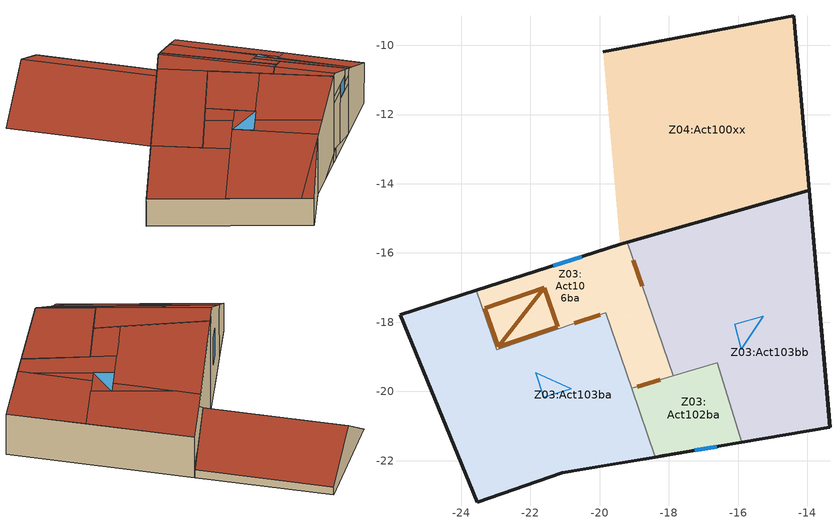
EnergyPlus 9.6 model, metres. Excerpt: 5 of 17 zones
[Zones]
Z04:Act100xx
 floor to Z01:Act105aa (internal floor 35cm): -13.95,-14.18 -19.41,-15.75 -19.9,-10.19 -14.39,-9.15 z11.47
 wall outside (external wall 30cm): -13.95,-14.18 -14.39,-9.15 z11.47:11.76; -14.39,-9.15,11.47 -19.9,-10.19,11.47 -17.14,-9.67,12.86 -14.39,-9.15,11.76
 wall to Z03:Act103bb (partition 24cm_Rev): -19.21,-15.69,11.47 -13.95,-14.18,11.47 -13.95,-14.18,11.76 -16.68,-14.97,12.86 -19.21,-15.69,11.57
 wall to Z03:Act106ba (partition 24cm_Rev): -19.41,-15.75,11.47 -19.21,-15.69,11.47 -19.21,-15.69,11.57
 roof outside (isolated pitched roof 15cm): -19.9,-10.19,11.47 -19.41,-15.75,11.47 -16.68,-14.97,12.86 -17.14,-9.67,12.86; -13.95,-14.18,11.76 -14.39,-9.15,11.76 -17.14,-9.67,12.86 -16.68,-14.97,12.86
Z03:Act103bb
 floor to Z01:Act106aa (internal floor 35cm_Reversed_Rev): -17.33,-17.28 -18.54,-17.63 -19.18,-15.79 -17.87,-15.41 z11.47
 floor to Z01:Act105aa (internal floor 35cm_Reversed_Rev): -13.94,-14.29 -19.18,-15.79 -19.21,-15.69 -13.95,-14.18 z11.47
 floor to Z01:Act102aa (internal floor 35cm_Reversed_Rev): -13.76,-16.26 -17.33,-17.28 -17.87,-15.41 -13.94,-14.29 z11.47
 floor to Z01:Act103aa (internal floor 35cm_Reversed_Rev): -16.6,-19.16 -17.88,-19.55 -18.54,-17.63 -17.18,-17.24 z11.47; -13.35,-21.04 -15.9,-21.47 -17.18,-17.24 -13.76,-16.26 z11.47
 wall outside (external wall 45cm): -13.95,-14.18,11.76 -16.68,-14.97,12.86 -15.35,-14.59,13.54 -13.95,-14.18,13.01; -15.35,-14.59,13.54 -19.21,-15.69,11.57 -19.21,-15.69,14.99
 wall outside (external wall 70cm): -15.9,-21.47,11.47 -13.35,-21.04,11.47 -13.35,-21.04,13.01 -15.9,-21.47,13.96
 wall outside (external wall 50cm): -13.35,-21.04 -13.95,-14.18 z11.47:13.01
 wall to Z03:Act106ba (partition 12cm): -19.21,-15.69,11.47 -17.88,-19.55,11.47 -17.88,-19.55,14.63 -19.21,-15.69,14.99
 wall to Z03:Act102ba (partition 12cm): -17.88,-19.55,11.47 -16.6,-19.16,11.47 -16.6,-19.16,14.14 -17.88,-19.55,14.63; -16.6,-19.16,11.47 -15.9,-21.47,11.47 -15.9,-21.47,13.96 -16.6,-19.16,14.14
 door inside (Project internal door): -19.03,-16.21 -18.77,-16.97 z11.82:13.92
 roof outside (isolated pitched roof 15cm): -15.27,-17.82,13.61 -15.82,-15.67,13.74 -15.62,-17.92,13.74; -13.6,-18.13,13.01 -13.95,-14.18,13.01 -15.9,-14.74,13.74 -15.82,-15.67,13.74 -15.08,-18.55,13.57; -13.35,-21.04,13.01 -13.6,-18.13,13.01 -15.56,-18.68,13.74 -15.32,-21.37,13.74; -15.36,-20.93,13.74 -15.56,-18.68,13.74 -15.91,-18.78,13.88; -16.6,-19.16,14.14 -16.87,-18.27,14.21 -18.19,-18.64,14.71 -17.88,-19.55,14.63; -15.32,-21.37,13.74 -15.36,-20.93,13.74 -16.1,-18.05,13.92 -16.87,-18.27,14.21 -15.9,-21.47,13.96; -15.62,-17.92,13.74 -15.9,-14.74,13.74 -19.21,-15.69,14.99 -18.19,-18.64,14.71; -15.08,-18.55,13.57 -15.27,-17.82,13.61 -16.1,-18.05,13.92 -15.91,-18.78,13.88
 skylight x2 (Project roof glazing - 1002): -15.91,-18.78,13.88 -15.27,-17.83,13.61 -16.09,-18.06,13.92
Z03:Act106ba
 floor to Z01:Act106aa (internal floor 35cm_Reversed_Rev): -18.54,-17.63 -19.23,-17.83 -19.4,-15.85 -19.18,-15.79 z11.47; -19.23,-17.83 -19.31,-17.85 -19.97,-15.93 -19.41,-15.75 z11.47
 floor to Z01:Act105aa (internal floor 35cm_Reversed_Rev): -19.18,-15.79 -19.4,-15.85 -19.41,-15.75 -19.21,-15.69 z11.47
 floor to Z01:Act104aa (internal floor 35cm_Reversed_Rev): -18.64,-19.78 -19.08,-19.91 -19.79,-17.86 -19.3,-17.86 z11.47; -20.4,-17.86 -21.21,-18.13 -21.3,-17.86 z11.47; -20.22,-17.86 -22.92,-18.77 -22.93,-18.72 -20.4,-17.86 z11.47; -22.92,-18.77 -22.97,-18.79 -23.29,-17.86 -23.23,-17.86 z11.47; -23.23,-17.86 -23.29,-17.86 -23.38,-17.61 -23.32,-17.59 z11.47; -21.6,-17.01 -23.38,-17.61 -23.56,-17.08 -21.77,-16.5 z11.47; -19.83,-17.73 -20.22,-17.86 -21.3,-17.86 -21.77,-16.5 -20.41,-16.07 z11.47; -19.3,-17.86 -19.79,-17.86 -20.41,-16.07 -19.97,-15.93 z11.47; -21.21,-18.13 -22.93,-18.72 -23.32,-17.59 -21.6,-17.01 z11.47
 floor to Z01:Act103aa (internal floor 35cm_Reversed_Rev): -17.88,-19.55 -18.64,-19.78 -19.31,-17.85 -18.54,-17.63 z11.47
 wall outside (external wall 45cm): -19.41,-15.75,11.47 -23.56,-17.08,11.47 -23.56,-17.08,13.52 -19.81,-15.88,15.22 -19.41,-15.75,15.07; -19.21,-15.69,11.57 -19.41,-15.75,11.47 -19.41,-15.75,15.07 -19.21,-15.69,14.99
 wall to Z03:Act102ba (partition 12cm_Rev): -19.08,-19.91,11.47 -17.88,-19.55,11.47 -17.88,-19.55,14.63 -18.79,-19.83,14.97 -19.08,-19.91,14.84
 wall to Z03:Act103ba (partition 12cm): -23.56,-17.08,11.47 -22.97,-18.79,11.47 -22.97,-18.79,13.47 -23.56,-17.08,13.52; -22.97,-18.79,11.47 -19.83,-17.73,11.47 -19.83,-17.73,14.9 -22.97,-18.79,13.47; -19.83,-17.73,11.47 -19.08,-19.91,11.47 -19.08,-19.91,14.84 -19.83,-17.73,14.9
 window (Project external glazing - 1001): -20.52,-16.1 -21.35,-16.37 z12.67:13.69
 door inside (IRTSurface): -21.21,-18.13 -22.93,-18.71 -21.6,-17.01 z11.47; -22.93,-18.71 -23.32,-17.59 -21.6,-17.01 z11.47
 door inside (Project internal door_Rev): -18.92,-19.87 -18.25,-19.66 z11.82:13.92
 door inside (Project internal door): -20.74,-18.04 -19.98,-17.78 z11.82:13.92
 roof outside (isolated pitched roof 15cm): -23.56,-17.08,13.52 -22.97,-18.79,13.47 -19.83,-17.73,14.9 -20.41,-16.07,14.95; -20.41,-16.07,14.95 -19.08,-19.91,14.84 -18.79,-19.83,14.97 -19.81,-15.88,15.22; -17.88,-19.55,14.63 -19.21,-15.69,14.99 -19.81,-15.88,15.22 -18.79,-19.83,14.97
Z03:Act102ba
 floor to Z01:Act104aa (internal floor 35cm_Reversed_Rev): -17.94,-21.82 -18.39,-21.9 -19.08,-19.91 -18.64,-19.78 z11.47
 floor to Z01:Act103aa (internal floor 35cm_Reversed_Rev): -15.9,-21.47 -17.94,-21.82 -18.64,-19.78 -16.6,-19.16 z11.47
 wall outside (external wall 70cm): -16.58,-21.59 -15.9,-21.47 z13.43:13.72; -18.39,-21.9 -17.3,-21.71 z13.72:14.01; -17.3,-21.71 -16.58,-21.59 z13.43:14.01; -17.3,-21.71,11.74 -15.91,-21.47,11.47 -15.9,-21.47,13.43 -17.3,-21.71,13.43; -18.39,-21.9,11.84 -18.12,-21.85,11.91 -18.39,-21.9,11.96; -18.39,-21.9,11.96 -17.3,-21.71,11.74 -17.3,-21.71,13.72 -18.39,-21.9,13.72; -18.39,-21.9,14.01 -16.58,-21.59,14.01 -16.58,-21.59,14.21 -18.27,-21.88,14.84 -18.39,-21.9,14.79; -16.58,-21.59,13.72 -15.9,-21.47,13.72 -15.9,-21.47,13.96 -16.58,-21.59,14.21
 wall to Z02:Act107aa (partition 70cm_Rev): -18.09,-21.84,11.47 -15.91,-21.47,11.47 -18.09,-21.84,11.9
 wall to Z02:Act106ab (partition 70cm_Rev): -18.39,-21.9,11.47 -18.09,-21.84,11.47 -18.09,-21.84,11.9 -18.12,-21.85,11.91 -18.39,-21.9,11.84
 wall to Z03:Act103ba (partition 12cm): -19.08,-19.91,11.47 -18.39,-21.9,11.47 -18.39,-21.9,14.79 -19.08,-19.91,14.84
 window (Project external glazing - 1001): -17.26,-21.7 -16.62,-21.59 z13.47:13.97
 roof outside (isolated pitched roof 15cm): -15.9,-21.47,13.96 -16.6,-19.16,14.14 -18.79,-19.83,14.97 -18.27,-21.88,14.84; -19.08,-19.91,14.84 -18.39,-21.9,14.79 -18.27,-21.88,14.84 -18.79,-19.83,14.97
Z03:Act103ba
 floor to Z01:Act104aa (internal floor 35cm_Reversed_Rev): -21.08,-22.35 -23.53,-23.2 -23.7,-22.8 z11.47; -18.39,-21.9 -21.71,-22.46 -22.97,-18.79 -19.83,-17.73 z11.47; -21.71,-22.46 -23.7,-22.8 -25.77,-17.78 -23.56,-17.08 z11.47
 wall outside (external wall 45cm): -23.56,-17.08,11.47 -25.77,-17.78,11.47 -25.77,-17.78,12.52 -23.56,-17.08,13.52
 wall outside (external wall 60cm): -25.77,-17.78 -23.53,-23.2 z11.47:12.52
 wall outside (external wall 70cm): -23.53,-23.2,11.47 -21.08,-22.35,11.47 -21.08,-22.35,13.64 -23.53,-23.2,12.52; -21.08,-22.35,11.47 -19.81,-22.14,11.47 -18.39,-21.9,11.84 -18.39,-21.9,14.79 -21.08,-22.35,13.64
 wall to Z02:Act106ab (partition 70cm_Rev): -19.81,-22.14,11.47 -18.39,-21.9,11.47 -18.39,-21.9,11.84
 roof outside (isolated pitched roof 15cm): -21.62,-20.17,13.79 -20.92,-22.33,13.71 -20.29,-22.22,13.98 -21.19,-20.04,13.98; -23.7,-22.8,12.52 -23.53,-23.2,12.52 -21.08,-22.35,13.64; -24.72,-20.34,12.52 -23.7,-22.8,12.52 -20.92,-22.33,13.71 -21.85,-19.46,13.81; -22.97,-18.79,13.47 -22.65,-19.71,13.45 -21.48,-19.35,13.98 -21.86,-18.42,13.98; -25.77,-17.78,12.52 -24.72,-20.34,12.52 -22.65,-19.71,13.45 -23.56,-17.08,13.52; -21.86,-18.42,13.98 -21.48,-19.35,13.98 -21.05,-19.22,14.17 -21.37,-18.25,14.2; -21.37,-18.25,14.2 -20.83,-19.93,14.14 -19.24,-19.44,14.86 -19.83,-17.73,14.9; -21.19,-20.04,13.98 -20.29,-22.22,13.98 -18.39,-21.9,14.79 -19.24,-19.44,14.86; -21.85,-19.46,13.81 -21.62,-20.17,13.79 -20.83,-19.93,14.14 -21.05,-19.22,14.17
 skylight x2 (Project roof glazing - 1002): -21.84,-19.46,13.81 -21.62,-20.17,13.79 -20.83,-19.92,14.14
[Building]
Building: North Axis=0; Terrain=Suburbs; Loads Convergence Tolerance Value=0.04; Temperature Convergence Tolerance Value=0.4; Solar Distribution=FullExterior; Maximum Number of Warmup Days=25; Minimum Number of Warmup Days=6
[Site:Location]
Untitled (01-01:31-12)  (01-01:31-12): Latitude=45.22; Longitude=7.65; Time Zone=1; Elevation=287
[SizingPeriod:DesignDay] Day of Month=15; Humidity Condition Type=WetBulb; Barometric Pressure=97924.4; Wind Direction=0; Rain Indicator=No; Snow Indicator=No
Name | Month | Day Type | Maximum DryBulb Temperature | Daily DryBulb Temperature Range | Wetbulb or DewPoint at Maximum DryBulb | Wind Speed | Daylight Saving Time Indicator | Solar Model Indicator | Sky Clearness
Summer Design Day in Untitled (01-01:31-12) Jul | 7 | SummerDesignDay | 32.1 | 11 | 22.8 | 0 | Yes | ASHRAEClearSky | 0.98
Summer Design Day in Untitled (01-01:31-12) Aug | 8 | SummerDesignDay | 32.8 | 11.5 | 23.5 | 0 | Yes | ASHRAEClearSky | 0.98
Summer Design Day in Untitled (01-01:31-12) Sep | 9 | SummerDesignDay | 29 | 11.5 | 20.2 | 0 | Yes | ASHRAEClearSky | 0.98
Winter Design Day in Untitled (01-01:31-12) | 1 | WinterDesignDay | -5.9 | 0 | -5.9 | 8.5 | No |  | 0
[Site:GroundTemperature:BuildingSurface]
18, 18, 18, 18, 18, 18, 18, 18, 18, 18, 18, 18
[Site:GroundTemperature:FCfactorMethod]
January Ground Temperature=1.99; February Ground Temperature=1.11; March Ground Temperature=2.67; April Ground Temperature=5.12; May Ground Temperature=11.52; June Ground Temperature=16.46; July Ground Temperature=19.79; August Ground Temperature=20.81; September Ground Temperature=19.08; October Ground Temperature=15.24; November Ground Temperature=10.12; December Ground Temperature=5.36
[Site:GroundTemperature:Shallow]
14, 14, 14, 14, 14, 14, 14, 14, 14, 14, 14, 14
[Site:GroundTemperature:Deep]
14, 14, 14, 14, 14, 14, 14, 14, 14, 14, 14, 14
[Site:GroundReflectance]
0.2, 0.2, 0.2, 0.2, 0.2, 0.2, 0.2, 0.2, 0.2, 0.2, 0.2, 0.2
[Site:GroundReflectance:SnowModifier]
2, 2
[Material] Roughness=Rough; Thermal Absorptance=0.9
Name | Thickness | Conductivity | Density | Specific Heat | Solar Absorptance | Visible Absorptance
Gypsum Plastering_.02 | 0.02 | 0.4 | 1000 | 1000 | 0.5 | 0.5
Brickwork Inner_.24 | 0.24 | 0.62 | 1700 | 800 | 0.7 | 0.7
Cast Concrete_.06 | 0.06 | 1.13 | 2000 | 1000 | 0.6 | 0.6
Mortar_.02 | 0.02 | 0.88 | 2800 | 896 | 0.6 | 0.6
Ceramic/porcelain_.01 | 0.01 | 1.3 | 2300 | 840 | 0.4 | 0.4
Roof Tile_.02 | 0.02 | 0.84 | 1900 | 800 | 0.7 | 0.7
MW Glass Wool (rolls)_.08 | 0.08 | 0.04 | 12 | 840 | 0.6 | 0.6
Bitumen/Felt Layers_.01 | 0.01 | 0.5 | 1700 | 1000 | 0.87 | 0.87
Woods - resinous woods (spruce sylvester pine) Dry_.02 | 0.02 | 0.12 | 530 | 1880 | 0.6 | 0.6
Cement/plaster/mortar - cement plaster_.025 | 0.025 | 0.72 | 1760 | 840 | 0.6 | 0.6
Brickwork Outer_.25 | 0.25 | 0.84 | 1700 | 800 | 0.7 | 0.7
Gypsum Plastering_.025 | 0.025 | 0.4 | 1000 | 1000 | 0.5 | 0.5
Gypsum Plasterboard_.025 | 0.025 | 0.25 | 900 | 1000 | 0.5 | 0.5
Brickwork Inner_.19 | 0.19 | 0.62 | 1700 | 800 | 0.7 | 0.7
Painted Oak_.035 | 0.035 | 0.19 | 700 | 2390 | 0.5 | 0.5
Brickwork Outer_.4 | 0.4 | 0.84 | 1700 | 800 | 0.7 | 0.7
Brickwork Outer_.55 | 0.55 | 0.84 | 1700 | 800 | 0.7 | 0.7
Brickwork Outer_.65 | 0.65 | 0.84 | 1700 | 800 | 0.7 | 0.7
Brickwork Inner_.65 | 0.65 | 0.62 | 1700 | 800 | 0.7 | 0.7
Brickwork Outer_.45 | 0.45 | 0.84 | 1700 | 800 | 0.7 | 0.7
Gypsum Plasterboard_.01 | 0.01 | 0.25 | 900 | 1000 | 0.5 | 0.5
Brickwork Inner_.1 | 0.1 | 0.62 | 1700 | 800 | 0.7 | 0.7
[Material:NoMass]
3_RVAL_2: Roughness=Rough; Thermal Resistance=0.15; Thermal Absorptance=0.9; Solar Absorptance=0.7; Visible Absorptance=0.7
[Material:InfraredTransparent]
IRTMaterial
[WindowMaterial:Glazing] Optical Data Type=SpectralAverage; Thickness=0.003; Infrared Transmittance at Normal Incidence=0; Front Side Infrared Hemispherical Emissivity=0.84; Conductivity=0.9; Dirt Correction Factor for Solar and Visible Transmittance=1
Name | Solar Transmittance at Normal Incidence | Front Side Solar Reflectance at Normal Incidence | Back Side Solar Reflectance at Normal Incidence | Visible Transmittance at Normal Incidence | Front Side Visible Reflectance at Normal Incidence | Back Side Visible Reflectance at Normal Incidence | Back Side Infrared Hemispherical Emissivity
2 | 0.837 | 0.075 | 0.075 | 0.898 | 0.081 | 0.081 | 0.84
38 | 0.74 | 0.09 | 0.1 | 0.82 | 0.11 | 0.12 | 0.2
[WindowMaterial:Gas] Gas Type=Air
Name | Thickness
1001 | 0.006
1002 | 0.013
[Construction]
IRTSurface: IRTMaterial
internal floor 35cm; internal floor 35cm_Reversed_Rev: Gypsum Plastering_.02, Brickwork Inner_.24, Cast Concrete_.06, Mortar_.02, Ceramic/porcelain_.01
isolated pitched roof 15cm: Roof Tile_.02, 3_RVAL_2, MW Glass Wool (rolls)_.08, Bitumen/Felt Layers_.01, Woods - resinous woods (spruce sylvester pine) Dry_.02
external wall 30cm: Cement/plaster/mortar - cement plaster_.025, Brickwork Outer_.25, Gypsum Plastering_.025
partition 24cm_Rev: Gypsum Plasterboard_.025, Brickwork Inner_.19, Gypsum Plasterboard_.025
Project internal door; Project internal door_Rev: Painted Oak_.035
external wall 45cm: Cement/plaster/mortar - cement plaster_.025, Brickwork Outer_.4, Gypsum Plastering_.025
external wall 60cm: Cement/plaster/mortar - cement plaster_.025, Brickwork Outer_.55, Gypsum Plastering_.025
external wall 70cm: Cement/plaster/mortar - cement plaster_.025, Brickwork Outer_.65, Gypsum Plastering_.025
partition 70cm_Rev: Gypsum Plasterboard_.025, Brickwork Inner_.65, Gypsum Plasterboard_.025
external wall 50cm: Cement/plaster/mortar - cement plaster_.025, Brickwork Outer_.45, Gypsum Plastering_.025
partition 12cm; partition 12cm_Rev: Gypsum Plasterboard_.01, Brickwork Inner_.1, Gypsum Plasterboard_.01
Project external glazing - 1001: 38, 1002, 2
Project roof glazing - 1002: 2, 1001, 2, 1001, 2
[WindowProperty:FrameAndDivider]
1: Frame Width=0.04; Frame Outside Projection=0; Frame Inside Projection=0; Frame Conductance=9.5; Ratio of FrameEdge Glass Conductance to CenterOfGlass Conductance=1; Frame Solar Absorptance=0.5; Frame Visible Absorptance=0.5; Frame Thermal Hemispherical Emissivity=0.9; Divider Type=DividedLite; Divider Width=0.04; Number of Horizontal Dividers=1; Number of Vertical Dividers=1; Divider Outside Projection=0; Divider Inside Projection=0; Divider Conductance=9.5; Ratio of DividerEdge Glass Conductance to CenterOfGlass Conductance=1; Divider Solar Absorptance=0.5; Divider Visible Absorptance=0.5; Divider Thermal Hemispherical Emissivity=0.9; Outside Reveal Solar Absorptance=0.5; Inside Sill Depth=0; Inside Sill Solar Absorptance=0.5; Inside Reveal Depth=0; Inside Reveal Solar Absorptance=0.5
[Zone] Type=1; Multiplier=1; Zone Inside Convection Algorithm=TARP; Part of Total Floor Area=Yes
Name | Volume | Floor Area
Z04:Act100xx | 8.4405 | 20.6055
Z03:Act103bb | 39.4581 | 20.4678
Z03:Act102ba | 9.4163 | 3.6979
Z03:Act106ba | 21.5365 | 6.0983
Z03:Act103ba | 31.9238 | 18.1835
[PEOPLE] Number of People Calculation Method=People/Area; Fraction Radiant=0.3; Sensible Heat Fraction=AutoCalculate; Carbon Dioxide Generation Rate=3.82e-08; Enable ASHRAE 55 Comfort Warnings=No; Mean Radiant Temperature Calculation Type=ZoneAveraged; Work Efficiency Schedule=Work efficiency; Clothing Insulation Calculation Method=ClothingInsulationSchedule; Air Velocity Schedule=Default Air Velocity for Comfort Calculations
Name | Zone or ZoneList or Space or SpaceList | Number of People Schedule | People per Floor Area | Activity Level Schedule | Clothing Insulation Schedule
People Z03:Act103bb | Z03:Act103bb | Dwell_DomBed_Occ | 0.0229388 | Activity Schedule 37878 | Clothing Schedule 37878
People Z03:Act102ba | Z03:Act102ba | Dwell_DomBath_Occ | 0.0187368 | Activity Schedule 37887 | Clothing Schedule 37887
People Z03:Act106ba | Z03:Act106ba | Dwell_DomCommonAreas_Occ | 0.019646 | Activity Schedule 37896 | Clothing Schedule 37896
People Z03:Act103ba | Z03:Act103ba | Dwell_DomBed_Occ | 0.0229388 | Activity Schedule 37907 | Clothing Schedule 37907
[Lights] Design Level Calculation Method=Watts/Area; Return Air Fraction=0; Fraction Radiant=0.42; Fraction Visible=0.18; Fraction Replaceable=1
Name | Zone or ZoneList or Space or SpaceList | Schedule | Watts per Zone Floor Area | EndUse Subcategory
Z04:Act100xx General lighting | Z04:Act100xx | 8:00 - 18:00 Mon - Sat | 7.5 | ELECTRIC EQUIPMENT#Z04:Act100xx#GeneralLights
Z03:Act103bb General lighting | Z03:Act103bb | Dwell_DomBed_Light | 5 | ELECTRIC EQUIPMENT#Z03:Act103bb#GeneralLights
Z03:Act102ba General lighting | Z03:Act102ba | Dwell_DomBath_Light | 7.5 | ELECTRIC EQUIPMENT#Z03:Act102ba#GeneralLights
Z03:Act106ba General lighting | Z03:Act106ba | Dwell_DomCommonAreas_Light | 5 | ELECTRIC EQUIPMENT#Z03:Act106ba#GeneralLights
Z03:Act103ba General lighting | Z03:Act103ba | Dwell_DomBed_Light | 5 | ELECTRIC EQUIPMENT#Z03:Act103ba#GeneralLights
[OtherEquipment] Fuel Type=Electricity; Design Level Calculation Method=Watts/Area; Power per Zone Floor Area=2.4; Fraction Latent=0; Fraction Radiant=0.2; Fraction Lost=0; Carbon Dioxide Generation Rate=0
Name | Zone or ZoneList or Space or SpaceList | Schedule | EndUse Subcategory
Z03:Act103bb Equipment gain 1 | Z03:Act103bb | Dwell_DomBed_Equip | ELECTRIC EQUIPMENT#Z03:Act103bb#05
Z03:Act102ba Equipment gain 1 | Z03:Act102ba | Dwell_DomBath_Equip | ELECTRIC EQUIPMENT#Z03:Act102ba#05
Z03:Act106ba Equipment gain 1 | Z03:Act106ba | Dwell_DomCommonAreas_Equip | ELECTRIC EQUIPMENT#Z03:Act106ba#05
Z03:Act103ba Equipment gain 1 | Z03:Act103ba | Dwell_DomBed_Equip | ELECTRIC EQUIPMENT#Z03:Act103ba#05
[ZoneInfiltration:DesignFlowRate] Schedule=On 24/7; Design Flow Rate Calculation Method=Flow/zone; Constant Term Coefficient=1; Temperature Term Coefficient=0; Velocity Term Coefficient=0; Velocity Squared Term Coefficient=0
Name | Zone or ZoneList | Design Flow Rate
Z04:Act100xx Infiltration | Z04:Act100xx | 0.001641
Z03:Act103bb Infiltration | Z03:Act103bb | 0.007672
Z03:Act102ba Infiltration | Z03:Act102ba | 0.001831
Z03:Act106ba Infiltration | Z03:Act106ba | 0.004188
Z03:Act103ba Infiltration | Z03:Act103ba | 0.006207
[ZoneVentilation:DesignFlowRate] Design Flow Rate Calculation Method=Flow/zone; Ventilation Type=NATURAL; Fan Pressure Rise=0; Fan Total Efficiency=1; Constant Term Coefficient=1; Temperature Term Coefficient=0; Velocity Term Coefficient=0; Velocity Squared Term Coefficient=0; Minimum Indoor Temperature=24; Maximum Indoor Temperature=100; Delta Temperature=0; Minimum Outdoor Temperature=-100; Maximum Outdoor Temperature=100; Maximum Wind Speed=40
Name | Zone or ZoneList | Schedule | Design Flow Rate
Z04:Act100xx Nat Vent | Z04:Act100xx | Off 24/7 | 0.011723
Z03:Act103bb Nat Vent | Z03:Act103bb | Dwell_DomBed_Occ | 0.054803
Z03:Act102ba Nat Vent | Z03:Act102ba | Dwell_DomBath_Occ | 0.013078
Z03:Act106ba Nat Vent | Z03:Act106ba | Dwell_DomCommonAreas_Occ | 0.029912
Z03:Act103ba Nat Vent | Z03:Act103ba | Dwell_DomBed_Occ | 0.044339
[DesignSpecification:ZoneAirDistribution] Zone Air Distribution Effectiveness in Cooling Mode=1; Zone Air Distribution Effectiveness in Heating Mode=1
Z04:Act100xx; Z03:Act103bb; Z03:Act102ba; Z03:Act106ba; Z03:Act103ba
[Sizing:Zone] Zone Cooling Design Supply Air Temperature Input Method=SupplyAirTemperature; Zone Cooling Design Supply Air Temperature=12; Zone Cooling Design Supply Air Temperature Difference=0; Zone Heating Design Supply Air Temperature Input Method=SupplyAirTemperature; Zone Heating Design Supply Air Temperature=35; Zone Heating Design Supply Air Temperature Difference=0; Zone Cooling Design Supply Air Humidity Ratio=0.0077; Zone Heating Design Supply Air Humidity Ratio=0.0156; Zone Heating Sizing Factor=1.25; Zone Cooling Sizing Factor=1.15; Cooling Design Air Flow Method=DesignDay; Cooling Minimum Air Flow Fraction=0; Heating Design Air Flow Method=DesignDay
Name | Design Specification Zone Air Distribution Object
Z04:Act100xx | Z04:Act100xx
Z03:Act103bb | Z03:Act103bb
Z03:Act102ba | Z03:Act102ba
Z03:Act106ba | Z03:Act106ba
Z03:Act103ba | Z03:Act103ba
[ZoneControl:Thermostat] Control Type Schedule=Zone Control Type Sched
Name | Zone or ZoneList | Control 1
Z04:Act100xx Thermostat | Z04:Act100xx | Dual Setpoint - Zone Z04:Act100xx
Z03:Act103bb Thermostat | Z03:Act103bb | Dual Setpoint - Zone Z03:Act103bb
Z03:Act102ba Thermostat | Z03:Act102ba | Dual Setpoint - Zone Z03:Act102ba
Z03:Act106ba Thermostat | Z03:Act106ba | Dual Setpoint - Zone Z03:Act106ba
Z03:Act103ba Thermostat | Z03:Act103ba | Dual Setpoint - Zone Z03:Act103ba
[ThermostatSetpoint:DualSetpoint]
Name | Heating Setpoint Temperature Schedule | Cooling Setpoint Temperature Schedule
Dual Setpoint - Zone Z04:Act100xx | Z04:Act100xx Heating Setpoint Schedule | Z04:Act100xx Cooling SP Sch
Dual Setpoint - Zone Z03:Act103bb | Z03:Act103bb Heating Setpoint Schedule | Z03:Act103bb Cooling SP Sch
Dual Setpoint - Zone Z03:Act102ba | Z03:Act102ba Heating Setpoint Schedule | Z03:Act102ba Cooling SP Sch
Dual Setpoint - Zone Z03:Act106ba | Z03:Act106ba Heating Setpoint Schedule | Z03:Act106ba Cooling SP Sch
Dual Setpoint - Zone Z03:Act103ba | Z03:Act103ba Heating Setpoint Schedule | Z03:Act103ba Cooling SP Sch
[ZoneHVAC:IdealLoadsAirSystem] Maximum Heating Supply Air Temperature=35; Minimum Cooling Supply Air Temperature=12; Maximum Heating Supply Air Humidity Ratio=0.0156; Minimum Cooling Supply Air Humidity Ratio=0.0077; Heating Limit=LimitCapacity; Maximum Heating Air Flow Rate=Autosize; Maximum Sensible Heating Capacity=Autosize; Dehumidification Control Type=None; Humidification Control Type=None; Outdoor Air Economizer Type=DifferentialDryBulb; Heat Recovery Type=None
Name | Maximum Cooling Air Flow Rate | Heating Availability Schedule | Cooling Availability Schedule
Z04:Act100xx Ideal Loads Air | 0.035169 | Z04:Act100xx Heating Availability Sch | Z04:Act100xx Cooling Availability Sch
Z01:Act105aa Ideal Loads Air | 0.281521 | Z01:Act105aa Heating Availability Sch | Z01:Act105aa Cooling Availability Sch
Z01:Act102aa Ideal Loads Air | 0.066378 | Z01:Act102aa Heating Availability Sch | Z01:Act102aa Cooling Availability Sch
Z01:Act104aa Ideal Loads Air | 0.279701 | Z01:Act104aa Heating Availability Sch | Z01:Act104aa Cooling Availability Sch
Z01:Act103aa Ideal Loads Air | 0.201336 | Z01:Act103aa Heating Availability Sch | Z01:Act103aa Cooling Availability Sch
Z02:Act107aa Ideal Loads Air | 0.091709 | Z02:Act107aa Heating Availability Sch | Z02:Act107aa Cooling Availability Sch
Z02:Act106ab Ideal Loads Air | 0.046499 | Z02:Act106ab Heating Availability Sch | Z02:Act106ab Cooling Availability Sch
Z03:Act103bb Ideal Loads Air | 0.164409 | Z03:Act103bb Heating Availability Sch | Z03:Act103bb Cooling Availability Sch
Z03:Act102ba Ideal Loads Air | 0.039235 | Z03:Act102ba Heating Availability Sch | Z03:Act102ba Cooling Availability Sch
Z03:Act106ba Ideal Loads Air | 0.089735 | Z03:Act106ba Heating Availability Sch | Z03:Act106ba Cooling Availability Sch
Z03:Act103ba Ideal Loads Air | 0.133016 | Z03:Act103ba Heating Availability Sch | Z03:Act103ba Cooling Availability Sch
Block2:Zone1 Ideal Loads Air | 0.11829 | Block2:Zone1 Heating Availability Sch | Block2:Zone1 Cooling Availability Sch
[Zone equipment]
Z04:Act100xx: Z04:Act100xx Ideal Loads Air
Z03:Act103bb: Z03:Act103bb Ideal Loads Air
Z03:Act102ba: Z03:Act102ba Ideal Loads Air
Z03:Act106ba: Z03:Act106ba Ideal Loads Air
Z03:Act103ba: Z03:Act103ba Ideal Loads Air
[ENERGYMANAGEMENTSYSTEM:PROGRAMCALLINGMANAGER]
SBEP EMS Runtime: BeginTimestepBeforePredictor; donothing
[ENERGYMANAGEMENTSYSTEM:PROGRAM]
donothing: SET SBEP_Keepalive = 0
[ENERGYMANAGEMENTSYSTEM:GLOBALVARIABLE]
SBEP_Keepalive
[WaterUse:Equipment]
DHW Z03:Act102ba: EndUse Subcategory=DHW Z03:Act102ba; Peak Flow Rate=2.8383e-07; Flow Rate Fraction Schedule=Dwell_DomBath_Occ; Target Temperature Schedule=DHW Supply Temperature Z03:Act102ba; Hot Water Supply Temperature Schedule=DHW Supply Temperature Z03:Act102ba; Cold Water Supply Temperature Schedule=DHW Mains Temperature Z03:Act102ba; Zone=Z03:Act102ba
[Schedule:Day:Hourly]
Summer Control Type Day Sch; Winter Control Type Day Sch: 4, 4, 4, 4, 4, 4, 4, 4, 4, 4, 4, 4, 4, 4, 4, 4, 4, 4, 4, 4, 4, 4, 4, 4
[Schedule:Day:Interval]
11: No, 24:00, 0
[Schedule:Day:List]
1: No, 60, 0, 0, 0, 0, 0, 0, 0, 0, 1, 1, 1, 1, 1, 1, 1, 1, 1, 1, 0, 0, 0, 0, 0, 0
[Schedule:Week:Daily]
Summer Control Type Week Sch: Summer Control Type Day Sch, Summer Control Type Day Sch, Summer Control Type Day Sch, Summer Control Type Day Sch, Summer Control Type Day Sch, Summer Control Type Day Sch, Summer Control Type Day Sch, Summer Control Type Day Sch, Summer Control Type Day Sch, Summer Control Type Day Sch, Summer Control Type Day Sch, Summer Control Type Day Sch
Winter Control Type Week Sch: Winter Control Type Day Sch, Winter Control Type Day Sch, Winter Control Type Day Sch, Winter Control Type Day Sch, Winter Control Type Day Sch, Winter Control Type Day Sch, Winter Control Type Day Sch, Winter Control Type Day Sch, Winter Control Type Day Sch, Winter Control Type Day Sch, Winter Control Type Day Sch, Winter Control Type Day Sch
8:00 - 18:00 Mon - Sat_Jan; 8:00 - 18:00 Mon - Sat_Feb; 8:00 - 18:00 Mon - Sat_Mar; 8:00 - 18:00 Mon - Sat_Apr; 8:00 - 18:00 Mon - Sat_May; 8:00 - 18:00 Mon - Sat_Jun; 8:00 - 18:00 Mon - Sat_Jul; 8:00 - 18:00 Mon - Sat_Aug; 8:00 - 18:00 Mon - Sat_Sep; 8:00 - 18:00 Mon - Sat_Oct; 8:00 - 18:00 Mon - Sat_Nov; 8:00 - 18:00 Mon - Sat_Dec: 11, 1, 1, 1, 1, 1, 1, 11, 1, 11, 1, 1
[Schedule:Year]
8:00 - 18:00 Mon - Sat: 8:00 - 18:00 Mon - Sat_Jan, 1, 1, 1, 31, 8:00 - 18:00 Mon - Sat_Feb, 2, 1, 2, 28, 8:00 - 18:00 Mon - Sat_Mar, 3, 1, 3, 31, 8:00 - 18:00 Mon - Sat_Apr, 4, 1, 4, 30, 8:00 - 18:00 Mon - Sat_May, 5, 1, 5, 31, 8:00 - 18:00 Mon - Sat_Jun, 6, 1, 6, 30, 8:00 - 18:00 Mon - Sat_Jul, 7, 1, 7, 31, 8:00 - 18:00 Mon - Sat_Aug, 8, 1, 8, 31, 8:00 - 18:00 Mon - Sat_Sep, 9, 1, 9, 30, 8:00 - 18:00 Mon - Sat_Oct, 10, 1, 10, 31, 8:00 - 18:00 Mon - Sat_Nov, 11, 1, 11, 30, 8:00 - 18:00 Mon - Sat_Dec, 12, 1, 12, 31
Zone Control Type Sched: Winter Control Type Week Sch, 1, 1, 3, 31, Summer Control Type Week Sch, 4, 1, 9, 30, Winter Control Type Week Sch, 10, 1, 12, 31
[Schedule:Compact]
Work efficiency; Off 24/7; Z04:Act100xx Cooling Availability Sch; Z01:Act105aa Cooling Availability Sch; Z01:Act102aa Cooling Availability Sch; Z01:Act104aa Cooling Availability Sch; Z01:Act103aa Cooling Availability Sch; Z02:Act107aa Cooling Availability Sch; Z02:Act106ab Cooling Availability Sch; Z03:Act103bb Cooling Availability Sch; Z03:Act102ba Cooling Availability Sch; Z03:Act106ba Cooling Availability Sch; Z03:Act103ba Cooling Availability Sch; Block2:Zone1 Cooling Availability Sch: Through: 12/31, For: AllDays, Until: 24:00, 0
On 24/7: Through: 12/31, For: AllDays, Until: 24:00, 1
Dwell_DomBed_Occ: Through: 31 Dec, For: Weekdays SummerDesignDay, Until: 07:00, 1, Until: 08:00, 0.5, Until: 09:00, 0.25, Until: 22:00, 0, Until: 23:00, 0.25, Until: 24:00, 0.75, For: Weekends, Until: 07:00, 1, Until: 08:00, 0.5, Until: 09:00, 0.25, Until: 22:00, 0, Until: 23:00, 0.25, Until: 24:00, 0.75, For: Holidays, Until: 07:00, 1, Until: 08:00, 0.5, Until: 09:00, 0.25, Until: 22:00, 0, Until: 23:00, 0.25, Until: 24:00, 0.75, For: WinterDesignDay AllOtherDays, Until: 24:00, 0
Dwell_DomBed_Light; Dwell_DomBath_Occ: Through: 31 Dec, For: Weekdays SummerDesignDay, Until: 07:00, 0, Until: 10:00, 1, Until: 19:00, 0, Until: 23:00, 0.2, Until: 24:00, 0, For: Weekends, Until: 07:00, 0, Until: 10:00, 1, Until: 19:00, 0, Until: 23:00, 0.2, Until: 24:00, 0, For: Holidays, Until: 07:00, 0, Until: 10:00, 1, Until: 19:00, 0, Until: 23:00, 0.2, Until: 24:00, 0, For: WinterDesignDay AllOtherDays, Until: 24:00, 0
Dwell_DomBed_Equip: Through: 31 Dec, For: Weekdays SummerDesignDay, Until: 07:00, 0.06993, Until: 08:00, 0.53497, Until: 09:00, 1, Until: 10:00, 0.53497, Until: 17:00, 0.06993, Until: 18:00, 0.30245, Until: 19:00, 0.53497, Until: 20:00, 0.76748, Until: 22:00, 1, Until: 23:00, 0.76748, Until: 24:00, 0.30245, For: Weekends, Until: 07:00, 0.06993, Until: 08:00, 0.53497, Until: 09:00, 1, Until: 10:00, 0.53497, Until: 17:00, 0.06993, Until: 18:00, 0.30245, Until: 19:00, 0.53497, Until: 20:00, 0.76748, Until: 22:00, 1, Until: 23:00, 0.76748, Until: 24:00, 0.30245, For: Holidays, Until: 07:00, 0.06993, Until: 08:00, 0.53497, Until: 09:00, 1, Until: 10:00, 0.53497, Until: 17:00, 0.06993, Until: 18:00, 0.30245, Until: 19:00, 0.53497, Until: 20:00, 0.76748, Until: 22:00, 1, Until: 23:00, 0.76748, Until: 24:00, 0.30245, For: WinterDesignDay AllOtherDays, Until: 24:00, 0
Dwell_DomBath_Light: Through: 31 Dec, For: Weekdays SummerDesignDay, Until: 07:00, 0, Until: 10:00, 1, Until: 19:00, 0, Until: 23:00, 1, Until: 24:00, 0, For: Weekends, Until: 07:00, 0, Until: 10:00, 1, Until: 19:00, 0, Until: 23:00, 1, Until: 24:00, 0, For: Holidays, Until: 07:00, 0, Until: 10:00, 1, Until: 19:00, 0, Until: 23:00, 1, Until: 24:00, 0, For: WinterDesignDay AllOtherDays, Until: 24:00, 0
Dwell_DomBath_Equip: Through: 31 Dec, For: Weekdays SummerDesignDay, Until: 06:00, 0.05997, Until: 07:00, 0.29498, Until: 09:00, 1, Until: 10:00, 0.29498, Until: 18:00, 0.05997, Until: 19:00, 0.52999, Until: 21:00, 1, Until: 22:00, 0.34198, Until: 24:00, 0.05997, For: Weekends, Until: 24:00, 0.05997, For: Holidays, Until: 24:00, 0.05997, For: WinterDesignDay AllOtherDays, Until: 24:00, 0
Dwell_DomCommonAreas_Occ: Through: 31 Dec, For: Weekdays SummerDesignDay, Until: 07:00, 0, Until: 08:00, 0.5, Until: 09:00, 1, Until: 10:00, 0.5, Until: 17:00, 0, Until: 18:00, 0.25, Until: 19:00, 0.5, Until: 20:00, 0.75, Until: 22:00, 1, Until: 23:00, 0.75, Until: 24:00, 0.25, For: Weekends, Until: 09:00, 0, Until: 21:00, 1, Until: 24:00, 0, For: Holidays, Until: 09:00, 0, Until: 21:00, 1, Until: 24:00, 0, For: WinterDesignDay AllOtherDays, Until: 24:00, 0
Dwell_DomCommonAreas_Light: Through: 31 Dec, For: Weekdays SummerDesignDay, Until: 07:00, 0, Until: 10:00, 1, Until: 17:00, 0, Until: 24:00, 1, For: Weekends, Until: 09:00, 0, Until: 21:00, 1, Until: 24:00, 0, For: Holidays, Until: 09:00, 0, Until: 21:00, 1, Until: 24:00, 0, For: WinterDesignDay AllOtherDays, Until: 24:00, 0
Dwell_DomCommonAreas_Equip: Through: 31 Dec, For: Weekdays SummerDesignDay, Until: 07:00, 0.0463, Until: 23:00, 1, Until: 24:00, 0.33241, For: Weekends, Until: 07:00, 0.0463, Until: 23:00, 1, Until: 24:00, 0.33241, For: Holidays, Until: 07:00, 0.0463, Until: 23:00, 1, Until: 24:00, 0.33241, For: WinterDesignDay AllOtherDays, Until: 24:00, 0
Default Air Velocity for Comfort Calculations: Through: 12/31, For: AllDays, Until: 24:00, 0.137
Activity Schedule 37878; Activity Schedule 37907: Through: 12/31, For: AllDays, Until: 24:00, 81
Clothing Schedule 37878; Clothing Schedule 37887; Clothing Schedule 37896; Clothing Schedule 37907: Through: 4/1, For: AllDays, Until: 24:00, 1, Through: 9/30, For: AllDays, Until: 24:00, .5, Through: 12/31, For: AllDays, Until: 24:00, 1
Activity Schedule 37887: Through: 12/31, For: AllDays, Until: 24:00, 108
DHW Supply Temperature Z03:Act102ba: Through: 12/31, For: AllDays, Until: 24:00, 65
DHW Mains Temperature Z03:Act102ba: Through: 12/31, For: AllDays, Until: 24:00, 10
Activity Schedule 37896: Through: 12/31, For: AllDays, Until: 24:00, 162
Z04:Act100xx Heating Setpoint Schedule: Through: 15 Apr, For: AllDays, Until: 24:00, 10, Through: 14 Oct, For: AllDays, Until: 24:00, -50, Through: 31 Dec, For: AllDays, Until: 24:00, 10
Z04:Act100xx Heating Availability Sch; Z01:Act105aa Heating Availability Sch; Z01:Act102aa Heating Availability Sch; Z01:Act104aa Heating Availability Sch; Z01:Act103aa Heating Availability Sch; Z02:Act107aa Heating Availability Sch; Z02:Act106ab Heating Availability Sch; Z03:Act103bb Heating Availability Sch; Z03:Act102ba Heating Availability Sch; Z03:Act106ba Heating Availability Sch; Z03:Act103ba Heating Availability Sch; Block2:Zone1 Heating Availability Sch: Through: 15 Apr, For: AllDays, Until: 24:00, 1, Through: 14 Oct, For: AllDays, Until: 24:00, 0, Through: 31 Dec, For: AllDays, Until: 24:00, 1
Z04:Act100xx Cooling SP Sch; Z03:Act103bb Cooling SP Sch; Z03:Act102ba Cooling SP Sch; Z03:Act106ba Cooling SP Sch; Z03:Act103ba Cooling SP Sch: Through: 12/31, For: AllDays, Until: 24:00, 100
Z03:Act103bb Heating Setpoint Schedule; Z03:Act102ba Heating Setpoint Schedule; Z03:Act106ba Heating Setpoint Schedule; Z03:Act103ba Heating Setpoint Schedule: Through: 15 Apr, For: AllDays, Until: 24:00, 20, Through: 14 Oct, For: AllDays, Until: 24:00, -50, Through: 31 Dec, For: AllDays, Until: 24:00, 20
